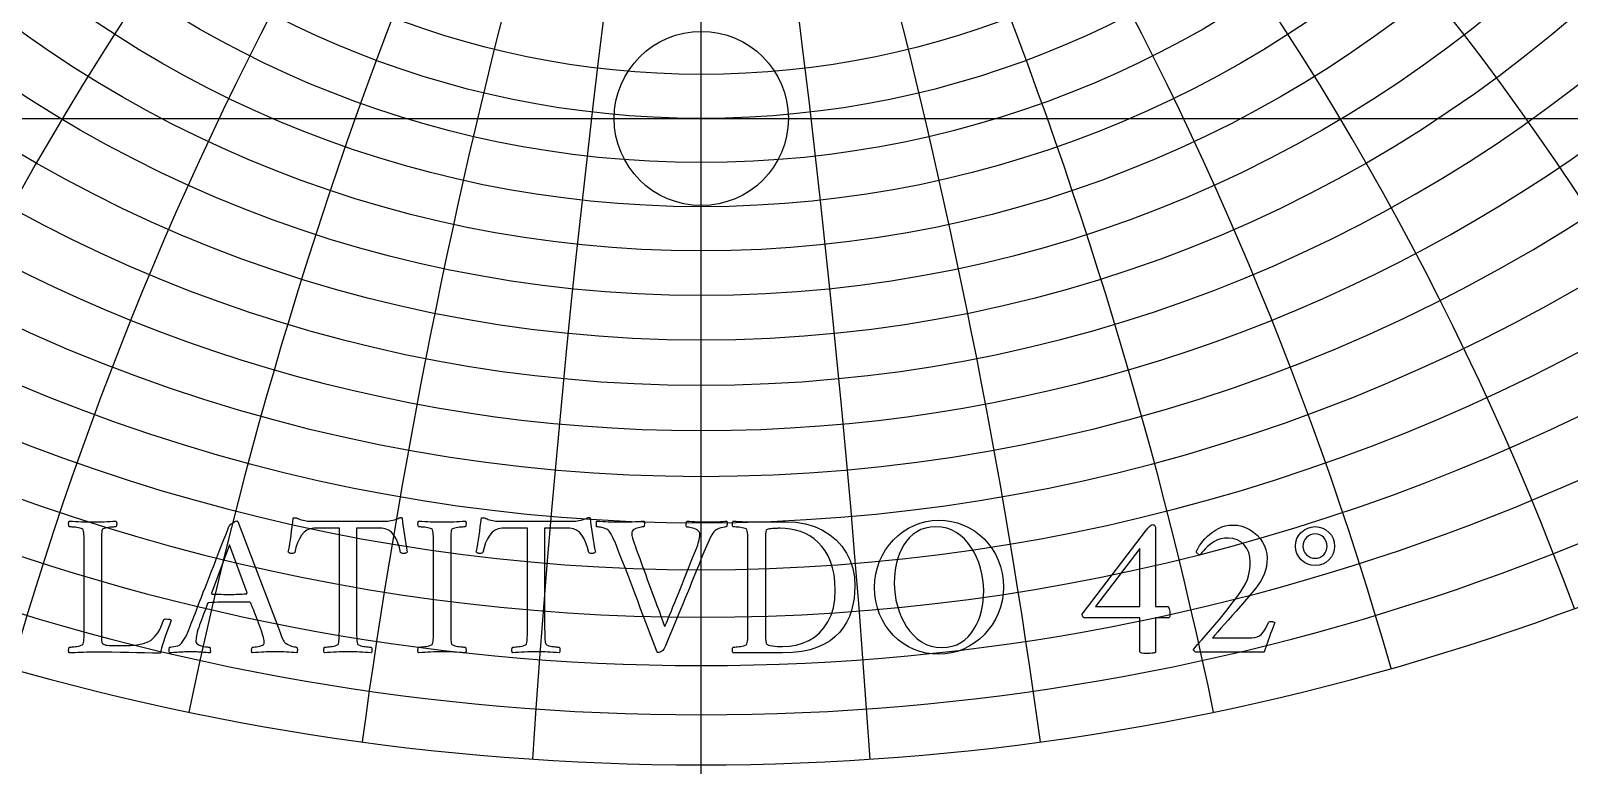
# Model space of a CAD drawing. Header units: millimetres. Extents: x -96 to 96, y -96 to 98.
# Drawn here: x -24.6 to 31.9, y -23.8 to 3.2 of the extents above; entities that cross this region are included whole.
import ezdxf

# ---------------------------------------------------------------- set-up
doc = ezdxf.new("R2010")
doc.units = ezdxf.units.MM
for name, color, linetype in [('CUT_INNER', 6, 'Continuous'), ('CUT_OUTER', 1, 'Continuous'), ('ENGRAVE', 7, 'Continuous'), ('ENGRAVE_FINE', 8, 'Continuous'), ('TEXT', 5, 'Continuous')]:
    doc.layers.add(name, color=color, linetype=linetype)

msp = doc.modelspace()

# ---------------------------------------------------------------- linework, layer by layer
at = {"layer": 'CUT_INNER'}
msp.add_circle((0, 0), 3.2, dxfattribs=at)
at = {"layer": 'CUT_OUTER'}
msp.add_arc((-0.0002, -0.0002), 95.9249, 159.960768, 87.804282, dxfattribs=at)
at = {"layer": 'ENGRAVE'}
for points in [[(0, -94.5), (0, 94.5)], [(-94.5, 0), (94.5, 0)]]:
    msp.add_lwpolyline(points, dxfattribs=at)
for centre, radius in [((0, 0), 94.5), ((0, 39.3198), 45.8214), ((0, 33.4026), 31.7828), ((0, 0), 61.8587), ((0, 0), 40.492)]:
    msp.add_circle(centre, radius, dxfattribs=at)
for centre, radius, start, end in [((0, 49.5393), 64.3903, 158.578774, 21.421226), ((0, 68.701), 92.4464, 199.959035, 340.040965), ((0, -55.6978), 83.2391, 42, 138), ((0, -55.6978), 83.2391, 42, 138)]:
    msp.add_arc(centre, radius, start, end, dxfattribs=at)
at = {"layer": 'ENGRAVE_FINE'}
for centre, radius in [((0, 40.9306), 49.0744), ((0, 37.8737), 42.7421), ((0, 36.5736), 39.8155), ((0, 35.4037), 37.0235), ((0, 34.3505), 34.3505)]:
    msp.add_circle(centre, radius, dxfattribs=at)
for centre, radius, start, end in [((0, 42.7283), 52.5257, 104.50551, 75.49449), ((-472.0723, -55.6978), 479.3548, 3.846969, 18.080135), ((-472.0723, -55.6978), 479.3548, 3.846969, 18.080135), ((472.0723, -55.6978), 479.3548, 161.919865, 176.153031), ((472.0723, -55.6978), 479.3548, 161.919865, 176.153031), ((-228.6975, -55.6978), 243.3748, 7.744385, 36.376389), ((-228.6975, -55.6978), 243.3748, 7.744385, 36.376389), ((228.6975, -55.6978), 243.3748, 143.623611, 172.255615), ((228.6975, -55.6978), 243.3748, 143.623611, 172.255615), ((0, 44.7397), 56.2045, 131.44749, 48.55251), ((-144.1743, -55.6978), 166.4782, 11.745134, 55.103196), ((-144.1743, -55.6978), 166.4782, 11.745134, 55.103196), ((144.1743, -55.6978), 166.4782, 124.896804, 168.254866), ((144.1743, -55.6978), 166.4782, 124.896804, 168.254866), ((0, 46.997), 60.1454, 146.69677, 33.30323), ((-99.2005, -55.6978), 129.497, 15.907198, 74.457561), ((-99.2005, -55.6978), 129.497, 15.907198, 74.457561), ((99.2005, -55.6978), 129.497, 105.542439, 164.092802), ((99.2005, -55.6978), 129.497, 105.542439, 164.092802), ((0, 52.4148), 68.9898, 168.649585, 11.350415), ((0, 55.683), 74.0064, 177.547342, 2.452658), ((-69.8459, -55.6978), 108.6609, 20.296793, 94.565762), ((-69.8459, -55.6978), 108.6609, 20.296793, 94.565762), ((69.8459, -55.6978), 108.6609, 85.434238, 159.703207), ((69.8459, -55.6978), 108.6609, 85.434238, 159.703207), ((0, 59.4189), 79.518, 185.608142, 354.391858), ((0, 63.7174), 85.6227, 193.034463, 346.965537), ((-48.0581, -55.6978), 96.1162, 24.992282, 112.762358), ((-48.0581, -55.6978), 96.1162, 24.992282, 112.762358), ((48.0581, -55.6978), 96.1162, 67.237642, 155.007718), ((48.0581, -55.6978), 96.1162, 67.237642, 155.007718), ((-30.2966, -55.6978), 88.5812, 30.089288, 122.535602), ((-30.2966, -55.6978), 88.5812, 30.089288, 122.535602), ((30.2966, -55.6978), 88.5812, 57.464398, 149.910712), ((30.2966, -55.6978), 88.5812, 57.464398, 149.910712), ((-14.6773, -55.6978), 84.5232, 35.707517, 130.834526), ((-14.6773, -55.6978), 84.5232, 35.707517, 130.834526), ((14.6773, -55.6978), 84.5232, 49.165474, 144.292483), ((14.6773, -55.6978), 84.5232, 49.165474, 144.292483), ((0, 127.6541), 163.3682, 234.73332, 305.26668)]:
    msp.add_arc(centre, radius, start, end, dxfattribs=at)
at = {"layer": 'TEXT'}
for points in [[(-11.5649, -14.7937), (-11.5169, -14.7914), (-11.4624, -14.7844), (-11.4014, -14.7727), (-11.3339, -14.7564), (-11.2678, -14.7383), (-11.211, -14.721), (-11.1634, -14.7047), (-11.1253, -14.6894), (-11.0978, -14.6763), (-11.075, -14.667), (-11.0568, -14.6614), (-11.0433, -14.6596), (-11.0316, -14.6605), (-11.0191, -14.6633), (-11.0056, -14.6679), (-10.9911, -14.6745), (-10.9718, -14.8407), (-10.9511, -15.0042), (-10.929, -15.1649), (-10.9054, -15.3227), (-10.8805, -15.4778), (-10.8542, -15.6301), (-10.8265, -15.7796), (-10.7974, -15.9263), (-10.8062, -15.9342), (-10.8179, -15.9431), (-10.8323, -15.9529), (-10.8495, -15.9636), (-10.8691, -15.9729), (-10.8905, -15.9785), (-10.9138, -15.9803), (-10.939, -15.9785), (-10.9762, -15.9762), (-11.006, -15.9692), (-11.0284, -15.9575), (-11.0433, -15.9412), (-11.0866, -15.7591), (-11.142, -15.5929), (-11.2096, -15.4424), (-11.2892, -15.3078), (-11.3814, -15.197), (-11.4867, -15.1178), (-11.605, -15.0703), (-11.7363, -15.0545), (-12.6603, -15.0545), (-12.6603, -18.7654), (-12.6601, -18.846), (-12.6594, -18.9237), (-12.6582, -18.9987), (-12.6566, -19.0709), (-12.6531, -19.1384), (-12.6463, -19.1994), (-12.6363, -19.2539), (-12.623, -19.3019), (-12.61, -19.3201), (-12.5858, -19.3373), (-12.5504, -19.3536), (-12.5038, -19.369), (-12.4509, -19.3827), (-12.3967, -19.3941), (-12.341, -19.4032), (-12.284, -19.41), (-12.2307, -19.4148), (-12.1862, -19.4183), (-12.1506, -19.4204), (-12.1238, -19.4211), (-12.1138, -19.4388), (-12.1061, -19.4621), (-12.1007, -19.491), (-12.0977, -19.5255), (-12.0979, -19.5599), (-12.1024, -19.5888), (-12.111, -19.6121), (-12.1238, -19.6298), (-12.2344, -19.6226), (-12.3427, -19.6158), (-12.4486, -19.6095), (-12.5522, -19.6037), (-12.6554, -19.5988), (-12.76, -19.5953), (-12.8659, -19.5932), (-12.9733, -19.5925), (-13.078, -19.5932), (-13.1838, -19.5953), (-13.2904, -19.5988), (-13.398, -19.6037), (-13.5065, -19.6095), (-13.616, -19.6158), (-13.7263, -19.6226), (-13.8376, -19.6298), (-13.8505, -19.6121), (-13.8591, -19.5888), (-13.8635, -19.5599), (-13.8637, -19.5255), (-13.8607, -19.491), (-13.8553, -19.4621), (-13.8477, -19.4388), (-13.8376, -19.4211), (-13.8106, -19.4204), (-13.7743, -19.4183), (-13.7287, -19.4148), (-13.6737, -19.41), (-13.6148, -19.4032), (-13.5573, -19.3941), (-13.5012, -19.3827), (-13.4464, -19.369), (-13.3987, -19.3536), (-13.3635, -19.3373), (-13.3409, -19.3201), (-13.3309, -19.3019), (-13.3177, -19.2539), (-13.3076, -19.1994), (-13.3009, -19.1384), (-13.2974, -19.0709), (-13.2958, -18.9987), (-13.2946, -18.9237), (-13.2939, -18.846), (-13.2937, -18.7654), (-13.2937, -15.0545), (-14.2326, -15.0545), (-14.3639, -15.0703), (-14.4822, -15.1178), (-14.5875, -15.197), (-14.6797, -15.3078), (-14.7598, -15.4424), (-14.8287, -15.5929), (-14.8865, -15.7591), (-14.933, -15.9412), (-14.9479, -15.9575), (-14.9703, -15.9692), (-15.0001, -15.9762), (-15.0374, -15.9785), (-15.0623, -15.9803), (-15.0849, -15.9785), (-15.1051, -15.9729), (-15.123, -15.9636), (-15.1387, -15.9529), (-15.1519, -15.9431), (-15.1629, -15.9342), (-15.1715, -15.9263), (-15.1426, -15.7796), (-15.1156, -15.6301), (-15.0904, -15.4778), (-15.0672, -15.3227), (-15.0453, -15.1649), (-15.0243, -15.0042), (-15.0043, -14.8407), (-14.9852, -14.6745), (-14.9656, -14.6686), (-14.9442, -14.6661), (-14.9209, -14.6668), (-14.8958, -14.6707), (-14.8711, -14.6766), (-14.8492, -14.6828), (-14.8301, -14.6896), (-14.8138, -14.6968), (-14.7768, -14.7119), (-14.7328, -14.7275), (-14.6818, -14.7436), (-14.6238, -14.7601), (-14.5644, -14.7748), (-14.5092, -14.7853), (-14.4582, -14.7916), (-14.4114, -14.7937)], [(-4.6573, -14.7937), (-4.6093, -14.7914), (-4.5548, -14.7844), (-4.4938, -14.7727), (-4.4263, -14.7564), (-4.3601, -14.7383), (-4.3033, -14.721), (-4.2558, -14.7047), (-4.2176, -14.6894), (-4.1901, -14.6763), (-4.1673, -14.667), (-4.1492, -14.6614), (-4.1356, -14.6596), (-4.124, -14.6605), (-4.1114, -14.6633), (-4.0979, -14.6679), (-4.0835, -14.6745), (-4.0642, -14.8407), (-4.0434, -15.0042), (-4.0213, -15.1649), (-3.9978, -15.3227), (-3.9729, -15.4778), (-3.9466, -15.6301), (-3.9188, -15.7796), (-3.8897, -15.9263), (-3.8986, -15.9342), (-3.9102, -15.9431), (-3.9247, -15.9529), (-3.9419, -15.9636), (-3.9615, -15.9729), (-3.9829, -15.9785), (-4.0062, -15.9803), (-4.0313, -15.9785), (-4.0686, -15.9762), (-4.0984, -15.9692), (-4.1207, -15.9575), (-4.1356, -15.9412), (-4.179, -15.7591), (-4.2344, -15.5929), (-4.3019, -15.4424), (-4.3815, -15.3078), (-4.4738, -15.197), (-4.579, -15.1178), (-4.6973, -15.0703), (-4.8286, -15.0545), (-5.7526, -15.0545), (-5.7526, -18.7654), (-5.7524, -18.846), (-5.7517, -18.9237), (-5.7505, -18.9987), (-5.7489, -19.0709), (-5.7454, -19.1384), (-5.7387, -19.1994), (-5.7287, -19.2539), (-5.7154, -19.3019), (-5.7023, -19.3201), (-5.6781, -19.3373), (-5.6427, -19.3536), (-5.5962, -19.369), (-5.5433, -19.3827), (-5.489, -19.3941), (-5.4334, -19.4032), (-5.3763, -19.41), (-5.323, -19.4148), (-5.2785, -19.4183), (-5.2429, -19.4204), (-5.2161, -19.4211), (-5.2061, -19.4388), (-5.1984, -19.4621), (-5.1931, -19.491), (-5.19, -19.5255), (-5.1903, -19.5599), (-5.1947, -19.5888), (-5.2033, -19.6121), (-5.2161, -19.6298), (-5.3267, -19.6226), (-5.435, -19.6158), (-5.541, -19.6095), (-5.6446, -19.6037), (-5.7478, -19.5988), (-5.8523, -19.5953), (-5.9583, -19.5932), (-6.0656, -19.5925), (-6.1704, -19.5932), (-6.2761, -19.5953), (-6.3828, -19.5988), (-6.4904, -19.6037), (-6.5989, -19.6095), (-6.7083, -19.6158), (-6.8187, -19.6226), (-6.93, -19.6298), (-6.9428, -19.6121), (-6.9514, -19.5888), (-6.9558, -19.5599), (-6.9561, -19.5255), (-6.9531, -19.491), (-6.9477, -19.4621), (-6.94, -19.4388), (-6.93, -19.4211), (-6.903, -19.4204), (-6.8667, -19.4183), (-6.821, -19.4148), (-6.7661, -19.41), (-6.7072, -19.4032), (-6.6496, -19.3941), (-6.5935, -19.3827), (-6.5388, -19.369), (-6.4911, -19.3536), (-6.4559, -19.3373), (-6.4333, -19.3201), (-6.4233, -19.3019), (-6.41, -19.2539), (-6.4, -19.1994), (-6.3933, -19.1384), (-6.3898, -19.0709), (-6.3881, -18.9987), (-6.387, -18.9237), (-6.3863, -18.846), (-6.386, -18.7654), (-6.386, -15.0545), (-7.3249, -15.0545), (-7.4563, -15.0703), (-7.5746, -15.1178), (-7.6798, -15.197), (-7.772, -15.3078), (-7.8521, -15.4424), (-7.9211, -15.5929), (-7.9788, -15.7591), (-8.0254, -15.9412), (-8.0403, -15.9575), (-8.0626, -15.9692), (-8.0925, -15.9762), (-8.1297, -15.9785), (-8.1546, -15.9803), (-8.1772, -15.9785), (-8.1975, -15.9729), (-8.2154, -15.9636), (-8.231, -15.9529), (-8.2443, -15.9431), (-8.2552, -15.9342), (-8.2638, -15.9263), (-8.235, -15.7796), (-8.208, -15.6301), (-8.1828, -15.4778), (-8.1595, -15.3227), (-8.1376, -15.1649), (-8.1167, -15.0042), (-8.0966, -14.8407), (-8.0775, -14.6745), (-8.058, -14.6686), (-8.0366, -14.6661), (-8.0133, -14.6668), (-7.9881, -14.6707), (-7.9634, -14.6766), (-7.9416, -14.6828), (-7.9225, -14.6896), (-7.9062, -14.6968), (-7.8691, -14.7119), (-7.8251, -14.7275), (-7.7741, -14.7436), (-7.7161, -14.7601), (-7.6568, -14.7748), (-7.6016, -14.7853), (-7.5506, -14.7916), (-7.5038, -14.7937)], [(-22.0344, -18.7654), (-22.0344, -18.7738), (-22.0344, -18.784), (-22.0344, -18.7961), (-22.0344, -18.8101), (-22.0344, -18.8462), (-22.0344, -18.8874), (-22.0344, -18.9337), (-22.0344, -18.9852), (-22.034, -19.0381), (-22.0326, -19.0886), (-22.0302, -19.1368), (-22.027, -19.1827), (-22.0223, -19.2227), (-22.0158, -19.2535), (-22.0074, -19.2749), (-21.9972, -19.287), (-21.9578, -19.3105), (-21.9143, -19.3289), (-21.8665, -19.3422), (-21.8146, -19.3503), (-21.7529, -19.3552), (-21.6758, -19.3587), (-21.5834, -19.3608), (-21.4755, -19.3615), (-21.0657, -19.3615), (-20.9588, -19.3585), (-20.8468, -19.3494), (-20.7297, -19.3343), (-20.6074, -19.3131), (-20.4889, -19.2854), (-20.383, -19.2507), (-20.2896, -19.209), (-20.2088, -19.1603), (-20.1429, -19.1072), (-20.0793, -19.0448), (-20.0181, -18.9731), (-19.9591, -18.8921), (-19.903, -18.7989), (-19.8502, -18.6909), (-19.8006, -18.5679), (-19.7542, -18.4301), (-19.7421, -18.4105), (-19.7207, -18.3965), (-19.69, -18.3882), (-19.6499, -18.3854), (-19.5884, -18.3882), (-19.5381, -18.3965), (-19.499, -18.4105), (-19.4711, -18.4301), (-19.5244, -18.5814), (-19.58, -18.7374), (-19.638, -18.8981), (-19.6983, -19.0635), (-19.7545, -19.2251), (-19.7999, -19.3746), (-19.8346, -19.5119), (-19.8585, -19.6372), (-20.1524, -19.6363), (-20.4454, -19.6335), (-20.7374, -19.6288), (-21.0285, -19.6223), (-21.3284, -19.6158), (-21.6469, -19.6111), (-21.9841, -19.6084), (-22.3399, -19.6074), (-22.4634, -19.6081), (-22.5802, -19.6102), (-22.6906, -19.6137), (-22.7945, -19.6186), (-22.896, -19.6235), (-22.9994, -19.627), (-23.1047, -19.6291), (-23.2118, -19.6298), (-23.2246, -19.6121), (-23.2332, -19.5888), (-23.2376, -19.5599), (-23.2379, -19.5255), (-23.2348, -19.491), (-23.2295, -19.4621), (-23.2218, -19.4388), (-23.2118, -19.4211), (-23.1848, -19.4204), (-23.1484, -19.4183), (-23.1028, -19.4148), (-23.0478, -19.41), (-22.9889, -19.4032), (-22.9314, -19.3941), (-22.8753, -19.3827), (-22.8206, -19.369), (-22.7728, -19.3536), (-22.7377, -19.3373), (-22.7151, -19.3201), (-22.7051, -19.3019), (-22.6918, -19.2539), (-22.6818, -19.1994), (-22.675, -19.1384), (-22.6715, -19.0709), (-22.6699, -18.9987), (-22.6687, -18.9237), (-22.668, -18.846), (-22.6678, -18.7654), (-22.6678, -15.6581), (-22.668, -15.5773), (-22.6687, -15.4988), (-22.6699, -15.4226), (-22.6715, -15.3488), (-22.675, -15.2797), (-22.6818, -15.2175), (-22.6918, -15.1623), (-22.7051, -15.1141), (-22.7151, -15.0931), (-22.7377, -15.075), (-22.7728, -15.0596), (-22.8206, -15.047), (-22.8753, -15.0366), (-22.9314, -15.0275), (-22.9889, -15.0198), (-23.0478, -15.0135), (-23.1028, -15.0086), (-23.1484, -15.0051), (-23.1848, -15.003), (-23.2118, -15.0023), (-23.2218, -14.9846), (-23.2295, -14.9613), (-23.2348, -14.9325), (-23.2379, -14.898), (-23.2376, -14.8635), (-23.2332, -14.8347), (-23.2246, -14.8114), (-23.2118, -14.7937), (-23.1005, -14.7976), (-22.9901, -14.8021), (-22.8806, -14.807), (-22.7721, -14.8123), (-22.6645, -14.8172), (-22.5579, -14.8207), (-22.4522, -14.8228), (-22.3474, -14.8235), (-22.24, -14.8228), (-22.1341, -14.8207), (-22.0295, -14.8172), (-21.9264, -14.8123), (-21.8227, -14.807), (-21.7168, -14.8021), (-21.6085, -14.7976), (-21.4979, -14.7937), (-21.4851, -14.8114), (-21.4765, -14.8347), (-21.4721, -14.8635), (-21.4718, -14.898), (-21.4748, -14.9325), (-21.4802, -14.9613), (-21.4879, -14.9846), (-21.4979, -15.0023), (-21.5249, -15.003), (-21.5612, -15.0051), (-21.6069, -15.0086), (-21.6618, -15.0135), (-21.7205, -15.0198), (-21.7773, -15.0275), (-21.8323, -15.0366), (-21.8854, -15.047), (-21.932, -15.0596), (-21.9674, -15.075), (-21.9916, -15.0931), (-22.0046, -15.1141), (-22.0146, -15.1542), (-22.0223, -15.1998), (-22.0277, -15.251), (-22.0307, -15.3078), (-22.0323, -15.3689), (-22.0335, -15.4327), (-22.0342, -15.4993), (-22.0344, -15.5686), (-22.0344, -15.5798), (-22.0344, -15.591), (-22.0344, -15.6022), (-22.0344, -15.6134), (-22.0344, -15.6245), (-22.0344, -15.6357), (-22.0344, -15.6469), (-22.0344, -15.6581)], [(-18.7483, -18.594), (-18.7438, -18.5826), (-18.7306, -18.5484), (-18.7084, -18.4913), (-18.6775, -18.4114), (-18.639, -18.312), (-18.5946, -18.1963), (-18.544, -18.0642), (-18.4875, -17.9159), (-18.4257, -17.755), (-18.3598, -17.5852), (-18.2898, -17.4066), (-18.2155, -17.2192), (-18.1389, -17.0259), (-18.0618, -16.8298), (-17.9842, -16.631), (-17.9062, -16.4293), (-17.8287, -16.2283), (-17.7525, -16.0316), (-17.6778, -15.839), (-17.6044, -15.6506), (-17.5339, -15.4699), (-17.4675, -15.3004), (-17.4053, -15.142), (-17.3474, -14.9949), (-17.328, -14.9641), (-17.2999, -14.9315), (-17.2628, -14.8971), (-17.217, -14.8607), (-17.1697, -14.8281), (-17.1285, -14.8049), (-17.0933, -14.7909), (-17.0642, -14.7862), (-17.0574, -14.7865), (-17.0521, -14.7872), (-17.0481, -14.7883), (-17.0456, -14.79), (-17.043, -14.7921), (-17.039, -14.7946), (-17.0337, -14.7976), (-17.0269, -14.8011), (-15.5441, -18.6909), (-15.4709, -18.8828), (-15.4155, -19.0262), (-15.3778, -19.1212), (-15.3578, -19.1678), (-15.3347, -19.2074), (-15.3028, -19.2442), (-15.2621, -19.2782), (-15.2125, -19.3094), (-15.1584, -19.3371), (-15.1044, -19.3606), (-15.0504, -19.3799), (-14.9964, -19.3951), (-14.9472, -19.4065), (-14.9079, -19.4146), (-14.8783, -19.4195), (-14.8585, -19.4211), (-14.8459, -19.4423), (-14.838, -19.4686), (-14.8348, -19.5001), (-14.8362, -19.5366), (-14.8399, -19.5718), (-14.8436, -19.599), (-14.8473, -19.6184), (-14.8511, -19.6298), (-14.9563, -19.6226), (-15.056, -19.6158), (-15.1501, -19.6095), (-15.2385, -19.6037), (-15.3284, -19.5988), (-15.4267, -19.5953), (-15.5334, -19.5932), (-15.6484, -19.5925), (-15.7697, -19.5932), (-15.8803, -19.5953), (-15.9802, -19.5988), (-16.0694, -19.6037), (-16.1586, -19.6095), (-16.2585, -19.6158), (-16.3691, -19.6226), (-16.4904, -19.6298), (-16.5032, -19.6121), (-16.5118, -19.5888), (-16.5163, -19.5599), (-16.5165, -19.5255), (-16.513, -19.491), (-16.5063, -19.4621), (-16.4962, -19.4388), (-16.483, -19.4211), (-16.4448, -19.4195), (-16.3973, -19.4146), (-16.3405, -19.4065), (-16.2743, -19.3951), (-16.2091, -19.3808), (-16.1551, -19.3643), (-16.1123, -19.3455), (-16.0806, -19.3243), (-16.0675, -19.3066), (-16.0582, -19.2833), (-16.0526, -19.2544), (-16.0508, -19.2199), (-16.0538, -19.1806), (-16.0629, -19.1296), (-16.078, -19.0669), (-16.0992, -18.9927), (-16.1251, -18.91), (-16.1542, -18.8222), (-16.1865, -18.7293), (-16.2222, -18.6313), (-16.2594, -18.5314), (-16.2967, -18.4329), (-16.3339, -18.3358), (-16.3712, -18.2401), (-16.4068, -18.1492), (-16.4392, -18.0668), (-16.4683, -17.9928), (-16.4941, -17.9271), (-16.5153, -17.8733), (-16.5305, -17.8349), (-16.5396, -17.8118), (-16.5426, -17.8041), (-16.5435, -17.8032), (-16.5463, -17.8004), (-16.551, -17.7957), (-16.5575, -17.7892), (-16.5649, -17.7827), (-16.5724, -17.7781), (-16.5798, -17.7753), (-16.5873, -17.7743), (-16.6464, -17.7711), (-16.7121, -17.7687), (-16.7843, -17.7673), (-16.863, -17.7669), (-16.9436, -17.7669), (-17.0213, -17.7669), (-17.0963, -17.7669), (-17.1685, -17.7669), (-17.1871, -17.7669), (-17.2058, -17.7669), (-17.2244, -17.7669), (-17.243, -17.7669), (-17.2612, -17.7669), (-17.2784, -17.7669), (-17.2947, -17.7669), (-17.3101, -17.7669), (-17.4177, -17.7671), (-17.5169, -17.7678), (-17.6077, -17.769), (-17.6901, -17.7706), (-17.774, -17.7732), (-17.869, -17.7771), (-17.9752, -17.7825), (-18.0925, -17.7892), (-18.0967, -17.7899), (-18.1018, -17.792), (-18.1079, -17.7955), (-18.1149, -17.8004), (-18.1214, -17.8053), (-18.126, -17.8088), (-18.1288, -17.8109), (-18.1298, -17.8116), (-18.1333, -17.8209), (-18.1437, -17.8488), (-18.1612, -17.8954), (-18.1857, -17.9606), (-18.215, -18.0386), (-18.2471, -18.1236), (-18.2821, -18.2156), (-18.3198, -18.3146), (-18.3577, -18.4154), (-18.3934, -18.513), (-18.4267, -18.6073), (-18.4576, -18.6983), (-18.4882, -18.7877), (-18.5126, -18.8697), (-18.531, -18.9442), (-18.5433, -19.0113), (-18.5515, -19.0714), (-18.5573, -19.1249), (-18.5608, -19.172), (-18.562, -19.2125), (-18.5547, -19.2514), (-18.5331, -19.2861), (-18.497, -19.3166), (-18.4465, -19.3429), (-18.3883, -19.365), (-18.3291, -19.3829), (-18.269, -19.3967), (-18.208, -19.4062), (-18.1524, -19.4127), (-18.1084, -19.4174), (-18.076, -19.4202), (-18.0553, -19.4211), (-18.0483, -19.4325), (-18.0422, -19.4519), (-18.0371, -19.4791), (-18.0329, -19.5143), (-18.0306, -19.5508), (-18.031, -19.5823), (-18.0343, -19.6086), (-18.0404, -19.6298), (-18.1086, -19.6261), (-18.1717, -19.6223), (-18.2297, -19.6186), (-18.2825, -19.6149), (-18.3328, -19.6111), (-18.3831, -19.6074), (-18.4334, -19.6037), (-18.4837, -19.6), (-18.538, -19.5967), (-18.6002, -19.5944), (-18.6702, -19.593), (-18.7483, -19.5925), (-18.827, -19.593), (-18.8992, -19.5944), (-18.9648, -19.5967), (-19.024, -19.6), (-19.0799, -19.6037), (-19.1357, -19.6074), (-19.1916, -19.6111), (-19.2475, -19.6149), (-19.3071, -19.6186), (-19.3742, -19.6223), (-19.4487, -19.6261), (-19.5307, -19.6298), (-19.5372, -19.6184), (-19.5419, -19.599), (-19.5446, -19.5718), (-19.5456, -19.5366), (-19.5446, -19.5001), (-19.5419, -19.4686), (-19.5372, -19.4423), (-19.5307, -19.4211), (-19.4913, -19.419), (-19.4403, -19.4127), (-19.3777, -19.4023), (-19.3034, -19.3876), (-19.2301, -19.3683), (-19.1702, -19.3438), (-19.1239, -19.3142), (-19.091, -19.2796), (-19.0372, -19.2067), (-18.9876, -19.1296), (-18.9422, -19.0483), (-18.901, -18.9629), (-18.8621, -18.8741), (-18.8237, -18.7831), (-18.7857, -18.6897), (-18.7483, -18.594)], [(-9.5157, -14.8235), (-9.4084, -14.8228), (-9.3024, -14.8207), (-9.1979, -14.8172), (-9.0947, -14.8123), (-8.9911, -14.807), (-8.8851, -14.8021), (-8.7768, -14.7976), (-8.6662, -14.7937), (-8.6534, -14.8114), (-8.6448, -14.8347), (-8.6404, -14.8635), (-8.6401, -14.898), (-8.6432, -14.9325), (-8.6485, -14.9613), (-8.6562, -14.9846), (-8.6662, -15.0023), (-8.6932, -15.003), (-8.7296, -15.0051), (-8.7752, -15.0086), (-8.8302, -15.0135), (-8.8888, -15.0198), (-8.9457, -15.0275), (-9.0006, -15.0366), (-9.0537, -15.047), (-9.1003, -15.0596), (-9.1357, -15.075), (-9.1599, -15.0931), (-9.1729, -15.1141), (-9.1829, -15.1542), (-9.1906, -15.1998), (-9.196, -15.251), (-9.199, -15.3078), (-9.2006, -15.3689), (-9.2018, -15.4327), (-9.2025, -15.4993), (-9.2027, -15.5686), (-9.2027, -15.5798), (-9.2027, -15.591), (-9.2027, -15.6022), (-9.2027, -15.6134), (-9.2027, -15.6245), (-9.2027, -15.6357), (-9.2027, -15.6469), (-9.2027, -15.6581), (-9.2027, -18.7654), (-9.2027, -18.7766), (-9.2027, -18.7877), (-9.2027, -18.7989), (-9.2027, -18.8101), (-9.2027, -18.8213), (-9.2027, -18.8325), (-9.2027, -18.8436), (-9.2027, -18.8548), (-9.2025, -18.924), (-9.2018, -18.9899), (-9.2006, -19.0525), (-9.199, -19.1119), (-9.196, -19.1671), (-9.1906, -19.2171), (-9.1829, -19.2621), (-9.1729, -19.3019), (-9.1599, -19.3201), (-9.1357, -19.3373), (-9.1003, -19.3536), (-9.0537, -19.369), (-9.0006, -19.3827), (-8.9457, -19.3941), (-8.8888, -19.4032), (-8.8302, -19.41), (-8.7752, -19.4148), (-8.7296, -19.4183), (-8.6932, -19.4204), (-8.6662, -19.4211), (-8.6562, -19.4388), (-8.6485, -19.4621), (-8.6432, -19.491), (-8.6401, -19.5255), (-8.6404, -19.5599), (-8.6448, -19.5888), (-8.6534, -19.6121), (-8.6662, -19.6298), (-8.7768, -19.6226), (-8.8851, -19.6158), (-8.9911, -19.6095), (-9.0947, -19.6037), (-9.1979, -19.5988), (-9.3024, -19.5953), (-9.4084, -19.5932), (-9.5157, -19.5925), (-9.6205, -19.5932), (-9.7262, -19.5953), (-9.8329, -19.5988), (-9.9405, -19.6037), (-10.049, -19.6095), (-10.1584, -19.6158), (-10.2688, -19.6226), (-10.3801, -19.6298), (-10.3929, -19.6121), (-10.4015, -19.5888), (-10.4059, -19.5599), (-10.4062, -19.5255), (-10.4032, -19.491), (-10.3978, -19.4621), (-10.3901, -19.4388), (-10.3801, -19.4211), (-10.3531, -19.4204), (-10.3168, -19.4183), (-10.2711, -19.4148), (-10.2162, -19.41), (-10.1572, -19.4032), (-10.0997, -19.3941), (-10.0436, -19.3827), (-9.9889, -19.369), (-9.9412, -19.3536), (-9.906, -19.3373), (-9.8834, -19.3201), (-9.8734, -19.3019), (-9.8601, -19.2539), (-9.8501, -19.1994), (-9.8433, -19.1384), (-9.8399, -19.0709), (-9.8382, -18.9987), (-9.8371, -18.9237), (-9.8364, -18.846), (-9.8361, -18.7654), (-9.8361, -15.6581), (-9.8364, -15.5773), (-9.8371, -15.4988), (-9.8382, -15.4226), (-9.8399, -15.3488), (-9.8433, -15.2797), (-9.8501, -15.2175), (-9.8601, -15.1623), (-9.8734, -15.1141), (-9.8834, -15.0931), (-9.906, -15.075), (-9.9412, -15.0596), (-9.9889, -15.047), (-10.0436, -15.0366), (-10.0997, -15.0275), (-10.1572, -15.0198), (-10.2162, -15.0135), (-10.2711, -15.0086), (-10.3168, -15.0051), (-10.3531, -15.003), (-10.3801, -15.0023), (-10.3901, -14.9846), (-10.3978, -14.9613), (-10.4032, -14.9325), (-10.4062, -14.898), (-10.4059, -14.8635), (-10.4015, -14.8347), (-10.3929, -14.8114), (-10.3801, -14.7937), (-10.2688, -14.7976), (-10.1584, -14.8021), (-10.049, -14.807), (-9.9405, -14.8123), (-9.8329, -14.8172), (-9.7262, -14.8207), (-9.6205, -14.8228), (-9.5157, -14.8235)], [(-3.003, -14.8235), (-2.8847, -14.8228), (-2.7683, -14.8207), (-2.6537, -14.8172), (-2.541, -14.8123), (-2.4297, -14.807), (-2.3193, -14.8021), (-2.2099, -14.7976), (-2.1014, -14.7937), (-2.0951, -14.8121), (-2.0911, -14.8375), (-2.0895, -14.8698), (-2.0902, -14.9092), (-2.0932, -14.9471), (-2.0986, -14.9753), (-2.1062, -14.9937), (-2.1163, -15.0023), (-2.1361, -15.0035), (-2.1656, -15.007), (-2.205, -15.0128), (-2.2541, -15.021), (-2.3074, -15.0321), (-2.3594, -15.047), (-2.4099, -15.0657), (-2.459, -15.088), (-2.5014, -15.1157), (-2.5317, -15.1504), (-2.5498, -15.1921), (-2.5559, -15.2408), (-2.5475, -15.3162), (-2.5224, -15.4233), (-2.4805, -15.5621), (-2.4218, -15.7326), (-2.3894, -15.8213), (-2.3519, -15.9235), (-2.3093, -16.0393), (-2.2616, -16.1685), (-2.2101, -16.308), (-2.1563, -16.4545), (-2.1002, -16.6079), (-2.0417, -16.7684), (-1.9819, -16.9323), (-1.9216, -17.0962), (-1.8608, -17.2602), (-1.7996, -17.4241), (-1.7395, -17.5848), (-1.6822, -17.7389), (-1.6277, -17.8866), (-1.576, -18.0277), (-1.528, -18.1592), (-1.4847, -18.2782), (-1.4461, -18.3847), (-1.4121, -18.4785), (-1.3839, -18.556), (-1.3627, -18.6136), (-1.3485, -18.6511), (-1.3413, -18.6685), (-1.3296, -18.6431), (-1.3096, -18.5968), (-1.2812, -18.5295), (-1.2444, -18.4412), (-1.2009, -18.3358), (-1.1522, -18.2168), (-1.0984, -18.0843), (-1.0395, -17.9383), (-0.9764, -17.7815), (-0.91, -17.6169), (-0.8404, -17.4444), (-0.7675, -17.2639), (-0.6928, -17.0788), (-0.6176, -16.8922), (-0.5419, -16.7043), (-0.4657, -16.515), (-0.3905, -16.3278), (-0.3176, -16.1461), (-0.2471, -15.9701), (-0.1788, -15.7996), (-0.1537, -15.7354), (-0.1304, -15.6692), (-0.109, -15.6012), (-0.0894, -15.5314), (-0.0731, -15.4634), (-0.0615, -15.401), (-0.0545, -15.3442), (-0.0522, -15.2929), (-0.0584, -15.2371), (-0.0773, -15.1886), (-0.1087, -15.1476), (-0.1528, -15.1141), (-0.204, -15.0866), (-0.2571, -15.0638), (-0.312, -15.0456), (-0.3689, -15.0321), (-0.4222, -15.0224), (-0.4667, -15.0154), (-0.5023, -15.0112), (-0.5291, -15.0098), (-0.5421, -14.9979), (-0.5514, -14.9772), (-0.557, -14.9476), (-0.5589, -14.9092), (-0.557, -14.8698), (-0.5514, -14.8375), (-0.5421, -14.8121), (-0.5291, -14.7937), (-0.4299, -14.7976), (-0.3335, -14.8021), (-0.2398, -14.807), (-0.149, -14.8123), (-0.0582, -14.8172), (0.0354, -14.8207), (0.1318, -14.8228), (0.231, -14.8235), (0.3123, -14.8233), (0.3847, -14.8226), (0.4483, -14.8214), (0.503, -14.8198), (0.553, -14.8177), (0.6026, -14.8151), (0.6518, -14.8121), (0.7005, -14.8086), (0.7517, -14.8049), (0.8085, -14.8011), (0.8709, -14.7974), (0.9389, -14.7937), (0.945, -14.8123), (0.9482, -14.8384), (0.9487, -14.8719), (0.9464, -14.9129), (0.9422, -14.952), (0.937, -14.98), (0.931, -14.9967), (0.924, -15.0023), (0.8944, -15.0047), (0.8504, -15.0116), (0.792, -15.0233), (0.7191, -15.0396), (0.6429, -15.0629), (0.5747, -15.0955), (0.5144, -15.1374), (0.462, -15.1886), (0.4259, -15.2354), (0.3847, -15.3013), (0.3383, -15.3863), (0.2869, -15.4904), (0.2345, -15.6029), (0.1854, -15.713), (0.1395, -15.8208), (0.0969, -15.9263), (-0.0016, -16.1708), (-0.0959, -16.4051), (-0.1861, -16.6291), (-0.272, -16.8429), (-0.3553, -17.0497), (-0.4378, -17.2527), (-0.5193, -17.452), (-0.5999, -17.6476), (-0.6807, -17.8433), (-0.7629, -18.0426), (-0.8465, -18.2456), (-0.9315, -18.4524), (-1.0199, -18.6667), (-1.114, -18.8921), (-1.2137, -19.1287), (-1.3189, -19.3764), (-1.3494, -19.4416), (-1.3813, -19.4956), (-1.4146, -19.5385), (-1.4493, -19.5702), (-1.485, -19.593), (-1.5211, -19.6093), (-1.5576, -19.6191), (-1.5946, -19.6223), (-1.6054, -19.6193), (-1.6151, -19.6102), (-1.624, -19.5951), (-1.6319, -19.5739), (-1.6394, -19.5513), (-1.6468, -19.532), (-1.6543, -19.5159), (-1.6617, -19.5031), (-1.7826, -19.1843), (-1.8992, -18.8762), (-2.0117, -18.5789), (-2.12, -18.2922), (-2.2266, -18.0097), (-2.3342, -17.725), (-2.4427, -17.4378), (-2.5522, -17.1484), (-2.6656, -16.8503), (-2.786, -16.5374), (-2.9133, -16.2095), (-3.0477, -15.8667), (-3.0885, -15.7615), (-3.1287, -15.6618), (-3.1686, -15.5677), (-3.2079, -15.4792), (-3.2482, -15.3954), (-3.2908, -15.3153), (-3.3358, -15.2389), (-3.383, -15.1663), (-3.4054, -15.1379), (-3.4352, -15.1122), (-3.4725, -15.0894), (-3.5172, -15.0694), (-3.5654, -15.0522), (-3.6131, -15.0377), (-3.6604, -15.0261), (-3.7072, -15.0172), (-3.7507, -15.0107), (-3.7882, -15.0061), (-3.8197, -15.0033), (-3.845, -15.0023), (-3.8483, -14.996), (-3.8506, -14.9772), (-3.852, -14.9457), (-3.8525, -14.9017), (-3.852, -14.8573), (-3.8506, -14.8244), (-3.8483, -14.8032), (-3.845, -14.7937), (-3.7237, -14.7976), (-3.6131, -14.8021), (-3.5132, -14.807), (-3.424, -14.8123), (-3.3348, -14.8172), (-3.2349, -14.8207), (-3.1243, -14.8228), (-3.003, -14.8235)], [(3.085, -14.816), (3.4697, -14.8354), (3.8264, -14.8933), (4.1552, -14.99), (4.4561, -15.1253), (4.7262, -15.2939), (4.9628, -15.4904), (5.1658, -15.7149), (5.3354, -15.9673), (5.469, -16.2428), (5.5645, -16.5364), (5.6218, -16.8482), (5.6409, -17.1782), (5.633, -17.4078), (5.6092, -17.6346), (5.5696, -17.8586), (5.5142, -18.0798), (5.4399, -18.2941), (5.3437, -18.4971), (5.2257, -18.689), (5.0857, -18.8697), (4.9216, -19.0357), (4.7308, -19.1836), (4.5136, -19.3133), (4.2698, -19.4249), (3.9969, -19.5145), (3.6923, -19.5785), (3.356, -19.617), (2.9881, -19.6298), (1.1699, -19.6298), (1.1571, -19.6121), (1.1485, -19.5888), (1.1441, -19.5599), (1.1438, -19.5255), (1.1468, -19.491), (1.1522, -19.4621), (1.1599, -19.4388), (1.1699, -19.4211), (1.1969, -19.4204), (1.2332, -19.4183), (1.2789, -19.4148), (1.3338, -19.41), (1.3928, -19.4032), (1.4503, -19.3941), (1.5064, -19.3827), (1.5611, -19.369), (1.6088, -19.3536), (1.644, -19.3373), (1.6666, -19.3201), (1.6766, -19.3019), (1.6899, -19.2539), (1.6999, -19.1994), (1.7067, -19.1384), (1.7101, -19.0709), (1.7118, -18.9987), (1.7129, -18.9237), (1.7136, -18.846), (1.7139, -18.7654), (1.7139, -15.6581), (1.7136, -15.5773), (1.7129, -15.4988), (1.7118, -15.4226), (1.7101, -15.3488), (1.7067, -15.2797), (1.6999, -15.2175), (1.6899, -15.1623), (1.6766, -15.1141), (1.6666, -15.0931), (1.644, -15.075), (1.6088, -15.0596), (1.5611, -15.047), (1.5064, -15.0366), (1.4503, -15.0275), (1.3928, -15.0198), (1.3338, -15.0135), (1.2789, -15.0086), (1.2332, -15.0051), (1.1969, -15.003), (1.1699, -15.0023), (1.1599, -14.9846), (1.1522, -14.9613), (1.1468, -14.9325), (1.1438, -14.898), (1.1441, -14.8635), (1.1485, -14.8347), (1.1571, -14.8114), (1.1699, -14.7937), (1.2812, -14.7976), (1.3916, -14.8021), (1.501, -14.807), (1.6095, -14.8123), (1.7171, -14.8172), (1.8238, -14.8207), (1.9295, -14.8228), (2.0343, -14.8235), (2.1475, -14.8233), (2.2709, -14.8226), (2.4045, -14.8214), (2.5485, -14.8198), (2.6938, -14.8181), (2.8316, -14.817), (2.962, -14.8163), (3.085, -14.816)], [(2.3547, -15.673), (2.3547, -18.7728), (2.3547, -18.8029), (2.3547, -18.8408), (2.3547, -18.8867), (2.3547, -18.9405), (2.3554, -18.9978), (2.3575, -19.0541), (2.361, -19.1096), (2.3659, -19.1641), (2.3717, -19.2127), (2.378, -19.2507), (2.3847, -19.2779), (2.392, -19.2945), (2.4225, -19.3219), (2.4693, -19.3448), (2.5324, -19.3629), (2.6118, -19.3764), (2.701, -19.3862), (2.7934, -19.3932), (2.8891, -19.3974), (2.9881, -19.3988), (3.2435, -19.3848), (3.4883, -19.3429), (3.7223, -19.273), (3.9456, -19.1752), (4.1531, -19.0488), (4.3396, -18.893), (4.5052, -18.7079), (4.6498, -18.4934), (4.7672, -18.2487), (4.851, -17.9727), (4.9013, -17.6656), (4.9181, -17.3272), (4.9076, -17.0296), (4.8761, -16.7553), (4.8238, -16.5043), (4.7504, -16.2766), (4.6591, -16.0705), (4.5529, -15.8844), (4.4318, -15.7184), (4.2959, -15.5724), (4.1478, -15.4457), (3.9903, -15.3376), (3.8236, -15.2482), (3.6476, -15.1774), (3.4648, -15.1236), (3.2778, -15.0852), (3.0866, -15.0622), (2.8912, -15.0545), (2.8642, -15.0547), (2.8279, -15.0554), (2.7822, -15.0566), (2.7273, -15.0582), (2.6686, -15.0608), (2.6118, -15.0647), (2.5568, -15.0701), (2.5037, -15.0768), (2.4572, -15.0857), (2.4218, -15.0973), (2.3976, -15.1118), (2.3845, -15.129), (2.3745, -15.1693), (2.3668, -15.2156), (2.3615, -15.268), (2.3584, -15.3265), (2.3568, -15.3886), (2.3556, -15.4522), (2.3549, -15.5172), (2.3547, -15.5836), (2.3547, -15.5947), (2.3547, -15.6059), (2.3547, -15.6171), (2.3547, -15.6283), (2.3547, -15.6394), (2.3547, -15.6506), (2.3547, -15.6618), (2.3547, -15.673)], [(8.7184, -14.7564), (8.9571, -14.7676), (9.1888, -14.8011), (9.4135, -14.857), (9.6312, -14.9353), (9.8392, -15.0342), (10.0345, -15.1523), (10.2173, -15.2894), (10.3875, -15.4457), (10.5429, -15.6189), (10.681, -15.8071), (10.8018, -16.0102), (10.9054, -16.2281), (10.9886, -16.4593), (11.0479, -16.7022), (11.0836, -16.9567), (11.0955, -17.2229), (11.0836, -17.4756), (11.0479, -17.7194), (10.9886, -17.9543), (10.9054, -18.1804), (10.8018, -18.3956), (10.681, -18.5977), (10.5429, -18.7868), (10.3875, -18.9629), (10.2173, -19.1231), (10.0345, -19.2646), (9.8392, -19.3876), (9.6312, -19.4919), (9.4135, -19.5751), (9.1888, -19.6344), (8.9571, -19.6701), (8.7184, -19.6819), (8.483, -19.6708), (8.2536, -19.6372), (8.0303, -19.5813), (7.813, -19.5031), (7.6053, -19.4041), (7.4106, -19.2861), (7.229, -19.1489), (7.0604, -18.9927), (6.9069, -18.8194), (6.7707, -18.6313), (6.6517, -18.4282), (6.55, -18.2102), (6.4685, -17.9795), (6.4102, -17.738), (6.3753, -17.4858), (6.3637, -17.2229), (6.3753, -16.97), (6.4102, -16.7255), (6.4685, -16.4894), (6.55, -16.2616), (6.6517, -16.0449), (6.7707, -15.8416), (6.9069, -15.6518), (7.0604, -15.4755), (7.229, -15.3153), (7.4106, -15.1737), (7.6053, -15.0508), (7.813, -14.9464), (8.0303, -14.8633), (8.2536, -14.8039), (8.483, -14.7683), (8.7184, -14.7564)], [(8.6141, -15.0023), (8.4166, -15.0137), (8.234, -15.048), (8.0664, -15.105), (7.9136, -15.1849), (7.7751, -15.2834), (7.65, -15.3963), (7.5385, -15.5237), (7.4404, -15.6655), (7.3552, -15.8187), (7.2821, -15.9803), (7.2211, -16.1503), (7.1722, -16.3287), (7.1347, -16.5113), (7.1079, -16.6938), (7.0918, -16.8764), (7.0865, -17.059), (7.0937, -17.2711), (7.1154, -17.4828), (7.1515, -17.694), (7.202, -17.9047), (7.2665, -18.1106), (7.3445, -18.3071), (7.436, -18.4943), (7.541, -18.6722), (7.6591, -18.8369), (7.7897, -18.9843), (7.9329, -19.1145), (8.0887, -19.2274), (8.2571, -19.3187), (8.438, -19.3839), (8.6315, -19.423), (8.8376, -19.436), (9.0351, -19.4246), (9.2176, -19.3904), (9.3853, -19.3333), (9.5381, -19.2535), (9.6769, -19.1545), (9.8026, -19.0402), (9.9153, -18.9105), (10.015, -18.7654), (10.1018, -18.6087), (10.1761, -18.444), (10.2378, -18.2715), (10.287, -18.091), (10.3244, -17.9068), (10.3512, -17.7231), (10.3673, -17.5398), (10.3726, -17.357), (10.3654, -17.1451), (10.3438, -16.9342), (10.3077, -16.7241), (10.2571, -16.515), (10.1924, -16.311), (10.1137, -16.1163), (10.021, -15.931), (9.9144, -15.7549), (9.7947, -15.5922), (9.6629, -15.4466), (9.519, -15.3183), (9.363, -15.2072), (9.1946, -15.1176), (9.0137, -15.0536), (8.8201, -15.0151), (8.6141, -15.0023)], [(16.5724, -14.9204), (16.6001, -14.9232), (16.6236, -14.9315), (16.6429, -14.9455), (16.6581, -14.9651), (16.6695, -14.9874), (16.6776, -15.0098), (16.6825, -15.0321), (16.6842, -15.0545), (16.6842, -17.9234), (17.1164, -17.9234), (17.1345, -17.9289), (17.1517, -17.9457), (17.1681, -17.9737), (17.1834, -18.0128), (17.1965, -18.0593), (17.2058, -18.1096), (17.2114, -18.1637), (17.2132, -18.2214), (17.2118, -18.2596), (17.2076, -18.2922), (17.2007, -18.3192), (17.1909, -18.3406), (16.6842, -18.3406), (16.6842, -19.6149), (16.6811, -19.616), (16.6721, -19.6195), (16.6569, -19.6254), (16.6357, -19.6335), (16.601, -19.6417), (16.5454, -19.6475), (16.4688, -19.651), (16.3712, -19.6521), (16.2571, -19.6484), (16.1756, -19.6372), (16.1267, -19.6186), (16.1104, -19.5925), (16.1104, -18.3406), (14.0612, -18.3406), (14.0437, -18.3283), (14.0286, -18.3136), (14.0158, -18.2966), (14.0053, -18.2773), (13.9972, -18.2575), (13.9913, -18.2391), (13.9878, -18.2221), (13.9867, -18.2065), (16.3563, -15.1066), (16.3768, -15.0827), (16.401, -15.0554), (16.4289, -15.0249), (16.4606, -14.9911), (16.4927, -14.9602), (16.5221, -14.9381), (16.5486, -14.9248), (16.5724, -14.9204)], [(21.0657, -18.5195), (21.028, -18.6119), (20.9893, -18.7104), (20.9497, -18.815), (20.9092, -18.9256), (20.8692, -19.0371), (20.831, -19.1445), (20.7947, -19.2476), (20.7602, -19.3466), (20.7295, -19.4356), (20.7043, -19.5087), (20.6847, -19.566), (20.6708, -19.6074), (18.1521, -19.6074), (18.1407, -19.5988), (18.1288, -19.5879), (18.1165, -19.5746), (18.1037, -19.559), (18.0923, -19.5429), (18.0841, -19.5282), (18.0792, -19.515), (18.0776, -19.5031), (18.2313, -19.3298), (18.3869, -19.1529), (18.5443, -18.9722), (18.7035, -18.7877), (18.8619, -18.6019), (19.0165, -18.417), (19.1674, -18.2331), (19.3146, -18.05), (19.4548, -17.8712), (19.5847, -17.6998), (19.7044, -17.5359), (19.8138, -17.3794), (19.9156, -17.2206), (19.9973, -17.072), (20.059, -16.9337), (20.1007, -16.8056), (20.1284, -16.6813), (20.1482, -16.5541), (20.1601, -16.4242), (20.1641, -16.2915), (20.1499, -16.1126), (20.1072, -15.9487), (20.0362, -15.7996), (19.9368, -15.6655), (19.8155, -15.5547), (19.6788, -15.4755), (19.5267, -15.428), (19.3593, -15.4122), (19.2186, -15.4201), (19.0873, -15.4438), (18.9653, -15.4834), (18.8526, -15.5388), (18.7497, -15.6036), (18.657, -15.6711), (18.5745, -15.7414), (18.5024, -15.8146), (18.4409, -15.8844), (18.3906, -15.945), (18.3515, -15.9962), (18.3235, -16.0381), (18.3009, -16.0351), (18.2779, -16.026), (18.2544, -16.0109), (18.2304, -15.9897), (18.2092, -15.9671), (18.194, -15.9477), (18.185, -15.9317), (18.1819, -15.9189), (18.198, -15.8795), (18.2239, -15.8285), (18.2595, -15.7659), (18.3049, -15.6916), (18.3601, -15.6106), (18.425, -15.5277), (18.4998, -15.4429), (18.5843, -15.3563), (18.6772, -15.272), (18.7771, -15.1942), (18.884, -15.1229), (18.9979, -15.0582), (19.1187, -15.0044), (19.2466, -14.966), (19.3814, -14.9429), (19.5232, -14.9353), (19.6944, -14.9462), (19.8576, -14.979), (20.0129, -15.0338), (20.1603, -15.1104), (20.2963, -15.2042), (20.4174, -15.3106), (20.5236, -15.4296), (20.6149, -15.5612), (20.6882, -15.7014), (20.7406, -15.8462), (20.7721, -15.9957), (20.7825, -16.1499), (20.7756, -16.304), (20.7546, -16.4535), (20.7197, -16.5984), (20.6708, -16.7386), (20.6098, -16.8741), (20.5385, -17.0049), (20.457, -17.1312), (20.3653, -17.2527), (20.2351, -17.4118), (20.0979, -17.5759), (19.9538, -17.7452), (19.8027, -17.9196), (19.6501, -18.0938), (19.5018, -18.2624), (19.3577, -18.4254), (19.2177, -18.5828), (19.0868, -18.7298), (18.9699, -18.8613), (18.867, -18.9775), (18.7781, -19.0784), (20.2237, -19.0784), (20.3268, -19.0697), (20.4202, -19.0439), (20.5038, -19.0008), (20.5776, -18.9405), (20.6454, -18.8625), (20.7108, -18.7663), (20.7739, -18.652), (20.8347, -18.5195), (20.8454, -18.4999), (20.8627, -18.486), (20.8864, -18.4776), (20.9167, -18.4748), (20.9297, -18.4757), (20.9465, -18.4785), (20.967, -18.4832), (20.9912, -18.4897), (21.0154, -18.4971), (21.0359, -18.5046), (21.0527, -18.512), (21.0657, -18.5195)], [(21.8258, -15.7102), (21.839, -15.5668), (21.8789, -15.4345), (21.9452, -15.3134), (22.0381, -15.2035), (22.1497, -15.1122), (22.2719, -15.047), (22.4049, -15.0079), (22.5486, -14.9949), (22.6918, -15.0079), (22.8234, -15.047), (22.9433, -15.1122), (23.0516, -15.2035), (23.1412, -15.3134), (23.2053, -15.4345), (23.2437, -15.5668), (23.2565, -15.7102), (23.2437, -15.8537), (23.2053, -15.9859), (23.1412, -16.107), (23.0516, -16.2169), (22.9433, -16.3082), (22.8234, -16.3734), (22.6918, -16.4125), (22.5486, -16.4256), (22.4049, -16.4125), (22.2719, -16.3734), (22.1497, -16.3082), (22.0381, -16.2169), (21.9452, -16.107), (21.8789, -15.9859), (21.839, -15.8537), (21.8258, -15.7102)], [(-17.325, -15.6655), (-17.9882, -17.439), (-17.988, -17.4399), (-17.9873, -17.4427), (-17.9861, -17.4474), (-17.9845, -17.4539), (-17.9824, -17.4604), (-17.9798, -17.4651), (-17.9768, -17.4679), (-17.9733, -17.4688), (-17.899, -17.4723), (-17.8177, -17.4753), (-17.7295, -17.4779), (-17.6342, -17.48), (-17.5404, -17.4816), (-17.4563, -17.4828), (-17.3821, -17.4835), (-17.3175, -17.4837), (-17.234, -17.4832), (-17.1545, -17.4818), (-17.0793, -17.4795), (-17.0083, -17.4763), (-16.9377, -17.4725), (-16.8639, -17.4688), (-16.7869, -17.4651), (-16.7065, -17.4614), (-16.6998, -17.4602), (-16.6944, -17.4567), (-16.6904, -17.4509), (-16.6879, -17.4427), (-16.6863, -17.4346), (-16.6851, -17.4288), (-16.6844, -17.4253), (-16.6842, -17.4241)], [(16.1104, -15.7922), (14.4785, -17.9234), (16.1104, -17.9234)], [(22.094, -15.7102), (22.1024, -15.7999), (22.1276, -15.8825), (22.1695, -15.9582), (22.2282, -16.0269), (22.2985, -16.084), (22.3753, -16.1247), (22.4587, -16.1492), (22.5486, -16.1573), (22.638, -16.1492), (22.72, -16.1247), (22.7945, -16.084), (22.8615, -16.0269), (22.917, -15.9582), (22.9566, -15.8825), (22.9803, -15.7999), (22.9882, -15.7102), (22.9803, -15.6206), (22.9566, -15.5379), (22.917, -15.4622), (22.8615, -15.3935), (22.7945, -15.3365), (22.72, -15.2957), (22.638, -15.2713), (22.5486, -15.2631), (22.4587, -15.2713), (22.3753, -15.2957), (22.2985, -15.3365), (22.2282, -15.3935), (22.1695, -15.4622), (22.1276, -15.5379), (22.1024, -15.6206), (22.094, -15.7102)]]:
    msp.add_lwpolyline(points, close=True, dxfattribs=at)

doc.saveas('drawing.dxf')
